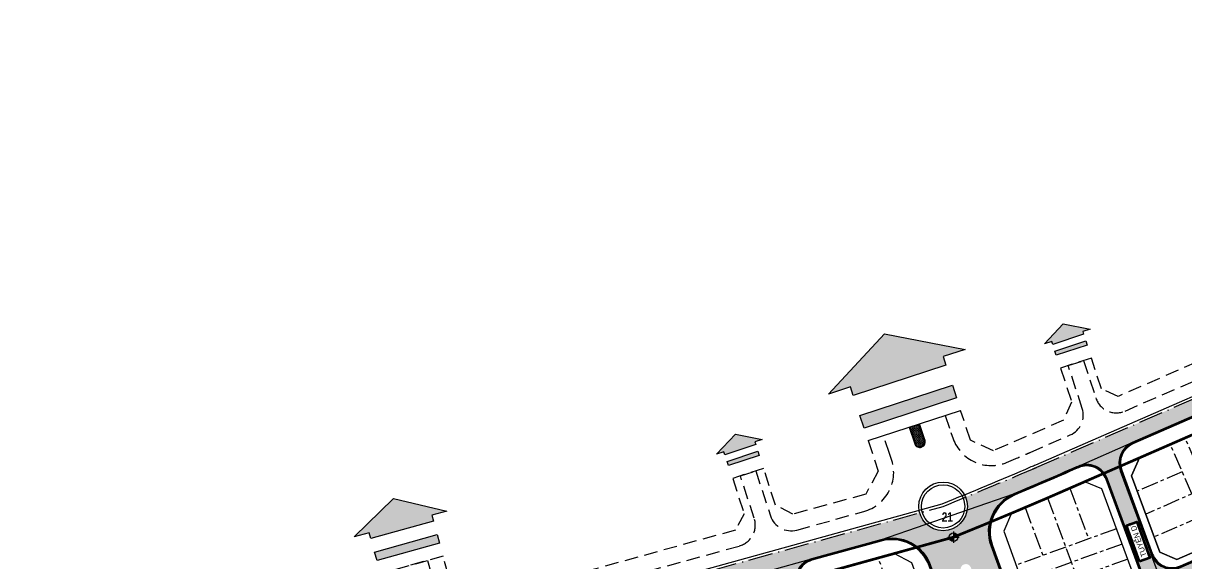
# Model space of a CAD drawing. Header units: millimetres. Extents: x 563079 to 571925, y 2063830 to 2067381.
# Drawn here: x 568262.5 to 568692.7, y 2066424.3 to 2066623.9 of the extents above; entities that cross this region are included whole.
import ezdxf

# ---------------------------------------------------------------- set-up
doc = ezdxf.new("R2010")
doc.units = ezdxf.units.MM
doc.header["$MEASUREMENT"] = 0
doc.set_wipeout_variables(frame=1)
for name, pattern in [('ACAD_ISO10W100', [18.5, 12, -3, 0.5, -3]), ('CENTER', [2, 1.25, -0.25, 0.25, -0.25]), ('DASHEDX2', [1.5, 1, -0.5]), ('HIDDEN', [0.375, 0.25, -0.125])]:
    doc.linetypes.add(name, pattern=pattern)
for name, color, linetype in [('1. HathMduong', 69, 'Continuous'), ('1.Bovia', 2, 'Continuous'), ('BoThamCo', 94, 'Continuous'), ('ChiaLo', 128, 'CENTER'), ('Danranh', 8, 'Continuous'), ('datOlienke', 42, 'Continuous'), ('ghi_chu', 7, 'Continuous'), ('hacth sdd', 8, 'Continuous'), ('hatchViaHe+LogDg', 129, 'Continuous'), ('LogDg', 7, 'Continuous'), ('Nut tim', 7, 'Continuous'), ('QH', 7, 'Continuous'), ('RANHGIOI', 2, 'HIDDEN'), ('TimDg', 222, 'Continuous'), ('ViaHeS', 32, 'Continuous')]:
    doc.layers.add(name, color=color, linetype=linetype)
doc.layers.add('VCC-070', color=5, linetype='Continuous', lineweight=70)
doc.styles.add('ARIALB', font='', dxfattribs={"width": 0.75})
doc.styles.add('avantH', font='', dxfattribs={"height": 10})
doc.styles.get('ARIALB').set_extended_font_data('.VnArialH', bold=True)
doc.styles.get('avantH').set_extended_font_data('.VnAvantH')

# ---------------------------------------------------------------- blocks, each defined once
blk = doc.blocks.new('moc')
at = {"layer": 'QH', "linetype": 'Continuous'}
h = blk.add_hatch(color=7, dxfattribs=at)
h.paths.add_polyline_path([(0, 0), (0.53, 0, 0.414214), (0, 0.53)])
h.paths.add_polyline_path([(-0.53, 0, 0.414214), (0, -0.53), (0, 0)])
for p, q in [((0, 0.71), (0, -0.71)), ((-0.71, 0), (0.71, 0))]:
    blk.add_line(p, q, dxfattribs=at)
blk.add_circle((0, 0), 0.529, dxfattribs=at)
blk = doc.blocks.new('A$C4C7B3C91')
at = {"layer": 'ChiaLo', "ltscale": 5}
for points in [[(322.88, 505.4), (173.07, 440.1)], [(198.16, 429.22), (182.18, 465.89)], [(203.66, 431.62), (187.68, 468.29)], [(186.57, 455.8), (169.95, 448.56)], [(145.02, 449.69), (151.94, 430.92)], [(136.75, 446.09), (166.75, 364.72)], [(128.46, 442.55), (135.01, 424.8)], [(193.77, 439.3), (176.18, 431.64)], [(162.28, 434.66), (125.09, 421.21)], [(164.36, 429.03), (127.13, 415.57)], [(80.96, 404.99), (74.13, 423.88)], [(166.43, 423.4), (129.17, 409.92)]]:
    blk.add_lwpolyline(points, dxfattribs=at)
at = {"layer": 'RANHGIOI', "color": 1, "ltscale": 9, "const_width": 1}
blk.add_lwpolyline([(477.38, 594.56), (136.71, 446.07), (135.87, 445.71, -0.005137), (101.96, 431.58), (-184.51, 352.35, -0.020567), (-225.52, 342.81), (-270.74, 334.22, -0.021218), (-313.72, 327.94), (-430.93, 315.86), (-433.76, 298.6, 0.128574), (-427.72, 234.12), (-422.8, 220.62, 0.039408), (-414.44, 202.3), (-401.47, 178.93), (-354.87, 109.99, -0.11987), (-330, 43.09), (-315.21, -82.46), (-311.77, -103.79), (-306.57, -102.15), (142.22, 48.46, 0.050684), (323.13, 130.35)], format="xyb", dxfattribs=at)

msp = doc.modelspace()

# ---------------------------------------------------------------- hatches: boundary and pattern name
at = {"layer": '1. HathMduong'}
h = msp.add_hatch(dxfattribs=at)
h.set_pattern_fill('CROSS', color=99, scale=5)
h.paths.add_polyline_path([(568837.71617, 2066480.63633, -0.398857654), (568848.39126, 2066476.76394), (568838.53655, 2066496.46754, -0.42973804), (568834.45446, 2066485.21438), (568690.92733, 2066422.65304, -0.425234193), (568679.94984, 2066427.20501), (568687.79657, 2066406.57078, -0.405068957), (568692.16237, 2066417.19159)])
h = msp.add_hatch(dxfattribs=at)
h.set_pattern_fill('CROSS', color=99, scale=5)
h.paths.add_polyline_path([(568698.88295, 2066359.73505), (568739.17099, 2066248.34508, -0.362456844), (568735.5616, 2066238.40813), (568754.8893, 2066249.65292, -0.467936404), (568742.98239, 2066253.97786), (568703.57601, 2066362.9302), (568696.07798, 2066383.66104), (568687.70072, 2066406.82281), (568679.89011, 2066427.36209), (568668.4561, 2066458.37687, -0.397369219), (568672.90032, 2066468.79336), (568652.69913, 2066459.98796, -0.431260953), (568663.73635, 2066455.27891), (568691.31369, 2066380.47528)])
h = msp.add_hatch(dxfattribs=at)
h.set_pattern_fill('CROSS', color=99, scale=5)
h.paths.add_polyline_path([(568457.5075, 2066293.69438, -0.412228392), (568447.37204, 2066299.393), (568453.37994, 2066278.2287, -0.416201523), (568459.11734, 2066288.43314), (568569.42689, 2066318.93975, -0.377115576), (568579.23073, 2066314.18656), (568572.37088, 2066331.73847, -0.337222114), (568566.31991, 2066323.78695)])
h.paths.add_polyline_path([(568587.916, 2066330.63154, -0.414213562), (568577.35185, 2066335.58368), (568584.83452, 2066314.89529, -0.414213562), (568589.78667, 2066325.45944), (568620.81926, 2066336.68345, -0.414213562), (568631.38341, 2066331.73131), (568623.90071, 2066352.41975, -0.414215481), (568618.94859, 2066341.85555)])
h.paths.add_polyline_path([(568687.82937, 2066364.49229, -0.431331274), (568698.8666, 2066359.77984), (568691.31831, 2066380.46261, -0.3964644), (568686.86374, 2066370.07096), (568676.86724, 2066365.71532), (568656.60751, 2066356.8878, -0.433045896), (568645.55393, 2066361.64504), (568653.05189, 2066340.91438, -0.395628713), (568657.5146, 2066351.28363)])
h.paths.add_polyline_path([(568707.13263, 2066378.90427, -0.43308781), (568696.07798, 2066383.66104), (568703.57601, 2066362.9302, -0.395587895), (568708.03765, 2066373.29898), (568715.37705, 2066376.49811), (568735.5725, 2066385.30101), (568763.11175, 2066397.30496), (568783.30721, 2066406.10786), (568810.84646, 2066418.11181), (568831.04191, 2066426.91471), (568858.58116, 2066438.91866, -0.398857654), (568869.25625, 2066435.04627), (568859.40154, 2066454.74987, -0.42973804), (568855.31946, 2066443.49671)])
h = msp.add_hatch(dxfattribs=at)
h.set_pattern_fill('CROSS', color=99, scale=5)
h.paths.add_polyline_path([(568577.35185, 2066335.58368), (568548.63343, 2066414.98552, -0.437020492), (568554.19254, 2066425.74304), (568532.92507, 2066419.86143, -0.391768601), (568542.88225, 2066414.71591), (568554.13982, 2066383.59053), (568561.64487, 2066362.84027), (568571.87902, 2066334.54448, -0.086979892), (568572.37088, 2066331.73847), (568579.38407, 2066313.79422), (568586.45012, 2066294.25773, -0.086979892), (568586.94197, 2066291.45173), (568593.93482, 2066273.56374), (568604.14123, 2066245.34466), (568611.62592, 2066224.65067), (568621.83233, 2066196.43159, -0.391890475), (568617.46725, 2066186.10564), (568637.54621, 2066192.80052, -0.406848616), (568627.17852, 2066197.82093), (568584.83452, 2066314.89529)])
at = {"layer": 'hacth sdd'}
h = msp.add_hatch(dxfattribs=at)
h.set_pattern_fill('CROSS', color=256, scale=0.05, style=0)
h.set_pattern_definition([(0, (568124.4922, 2065856.43456), (0.3175, 0.3175), [0.15875, -0.47625]), (90, (568124.5716, 2065856.3552), (-0.3175, 0.3175), [0.15875, -0.47625])])
edge = h.paths.add_edge_path()
edge.add_line((568593.91889, 2066475.6245), (568590.5918, 2066474.53801))
edge.add_line((568590.5918, 2066474.53801), (568592.61228, 2066468.35083))
edge.add_arc((568594.18077, 2066468.86303), 1.65, 198.0849212, 290.6810188)
edge.add_line((568594.76349, 2066467.31936), (568594.97073, 2066467.39759))
edge.add_arc((568594.38801, 2066468.94127), 1.65, 290.6810187, 379.8729563)
edge.add_line((568595.93975, 2066469.50216), (568595.71658, 2066470.11955))
edge.add_line((568595.71658, 2066470.11955), (568593.91889, 2066475.6245))
at = {"layer": 'hatchViaHe+LogDg'}
for points in [[(568643.10751, 2066506.16009), (568640.38535, 2066505.27115), (568647.31152, 2066512.69776), (568657.26002, 2066510.78291), (568654.53786, 2066509.89396), (568654.8765, 2066508.85694), (568643.44616, 2066505.12308)], [(568568.61717, 2066489.3625), (568560.45068, 2066486.69566), (568581.22919, 2066508.9755), (568611.07469, 2066503.23094), (568602.9082, 2066500.5641), (568603.92414, 2066497.45305), (568569.63312, 2066486.25145)], [(568656.18252, 2066504.81776), (568644.77535, 2066501.09265), (568644.24421, 2066502.63942), (568655.67455, 2066506.37328)], [(568607.84219, 2066485.3355), (568573.62068, 2066474.16015), (568572.02726, 2066478.80048), (568606.31828, 2066490.00207)], [(568521.78552, 2066465.34004), (568519.06335, 2066464.4511), (568525.98952, 2066471.87771), (568535.93802, 2066469.96286), (568533.21586, 2066469.07391), (568533.5545, 2066468.03689), (568522.12416, 2066464.30303)], [(568534.86052, 2066463.99771), (568523.45335, 2066460.2726), (568522.92221, 2066461.81937), (568534.35255, 2066465.55323)], [(568390.4915, 2066435.38517), (568384.97557, 2066433.84368), (568399.45549, 2066448.0858), (568419.16885, 2066443.40172), (568413.65292, 2066441.86023), (568414.24015, 2066439.75892), (568391.07873, 2066433.28386)], [(568416.50143, 2066431.57544), (568393.38706, 2066425.11587), (568392.45916, 2066428.25234), (568415.62058, 2066434.7274)]]:
    msp.add_hatch(color=256, dxfattribs=at).paths.add_polyline_path(points)

# ---------------------------------------------------------------- linework, layer by layer
at = {"layer": '1.Bovia'}
for points in [[(568690.70756, 2066423.15722), (568834.23469, 2066485.71857, 0.42973804), (568838.04464, 2066496.22152), (568823.26258, 2066525.77692, 0.398857654), (568813.29916, 2066529.39115), (568673.12009, 2066468.28918, 0.397369219), (568668.97215, 2066458.56712), (568680.40615, 2066427.55234, 0.431260953)], [(568623.38352, 2066352.23263), (568597.73743, 2066423.13995, 0.391768601), (568579.99555, 2066432.30834), (568554.33914, 2066425.21294, 0.437020492), (568549.15064, 2066415.17258), (568577.86906, 2066335.77075, 0.414213562), (568587.72893, 2066331.14875), (568618.76152, 2066342.37276, 0.414213562)]]:
    msp.add_lwpolyline(points, format="xyb", close=True, dxfattribs=at)
for points in [[(568676.64755, 2066366.21953), (568686.64404, 2066370.57518, 0.397410087), (568690.79298, 2066380.29768), (568663.2203, 2066455.08866, 0.431260953), (568652.91889, 2066459.48378), (568652.49009, 2066459.29687, -0.003775335), (568629.25332, 2066449.26876, -0.003775335)], [(568629.25332, 2066449.26876, 0.398826547), (568621.15233, 2066430.7286), (568646.07114, 2066361.83211, 0.433045896), (568656.38781, 2066357.39202), (568676.64755, 2066366.21953)]]:
    msp.add_lwpolyline(points, format="xyb", dxfattribs=at)
at = {"layer": 'BoThamCo'}
msp.add_lwpolyline([(568590.5918, 2066474.53801), (568592.61228, 2066468.35083, 0.427547821), (568594.76349, 2066467.31936), (568594.97073, 2066467.39759, 0.410088793), (568595.93975, 2066469.50216), (568595.71658, 2066470.11955), (568593.91889, 2066475.6245)], format="xyb", dxfattribs=at)
msp.add_circle((568602.87351, 2066445.17182), 8, dxfattribs=at)
at = {"layer": 'Danranh'}
for points in [[(568690.92733, 2066422.65304), (568834.45446, 2066485.21438, 0.42973804), (568838.53655, 2066496.46754), (568823.75448, 2066526.02295, 0.398857654), (568813.07939, 2066529.89534), (568672.90032, 2066468.79336, 0.397369219), (568668.4561, 2066458.37687), (568679.89011, 2066427.36209, 0.431260953)], [(568623.90073, 2066352.4197), (568598.25464, 2066423.32702, 0.391768601), (568579.84895, 2066432.83844), (568554.19254, 2066425.74304, 0.437020492), (568548.63343, 2066414.98552), (568577.35185, 2066335.58368, 0.414213562), (568587.916, 2066330.63154), (568618.94859, 2066341.85555, 0.414213562)]]:
    msp.add_lwpolyline(points, format="xyb", close=True, dxfattribs=at)
at = {"layer": 'Danranh', "color": 8}
for points in [[(568652.69913, 2066459.98796), (568672.90032, 2066468.79336)], [(568579.84895, 2066432.83844), (568629.03921, 2066449.77537)], [(568532.92507, 2066419.86143), (568554.19254, 2066425.74304)]]:
    msp.add_lwpolyline(points, dxfattribs=at)
at = {"layer": 'Danranh'}
for points in [[(568676.86724, 2066365.71532), (568686.86374, 2066370.07096, 0.397410087), (568691.30903, 2066380.48792), (568663.73635, 2066455.27891, 0.431260953), (568652.69913, 2066459.98796), (568652.26934, 2066459.80062, -0.003775495), (568629.03921, 2066449.77537, -0.003775495)], [(568629.03921, 2066449.77537, 0.398826547), (568620.63512, 2066430.54154), (568645.55393, 2066361.64504, 0.433045896), (568656.60751, 2066356.8878), (568676.86724, 2066365.71532)]]:
    msp.add_lwpolyline(points, format="xyb", dxfattribs=at)
at = {"layer": 'datOlienke'}
msp.add_lwpolyline([(568820.92952, 2066521.05239), (568814.10942, 2066523.52638), (568675.49617, 2066463.10692), (568672.6422, 2066456.4177), (568683.04255, 2066428.20673), (568689.35557, 2066425.51326), (568832.02708, 2066487.70165), (568834.37398, 2066494.1714)], dxfattribs=at)
at = {"layer": 'LogDg', "linetype": 'DASHEDX2', "ltscale": 5}
for points in [[(568603.66252, 2066478.80637), (568605.71192, 2066472.53063), (568606.57076, 2066470.16369, 0.429754229), (568626.52413, 2066461.46905, 0.001078665), (568633.54715, 2066464.46319, 0.0014744), (568635.13864, 2066465.15132), (568649.94644, 2066471.60582, 0.386536015), (568654.35462, 2066481.42284), (568649.17927, 2066497.27094), (568654.88286, 2066499.13349), (568659.40461, 2066485.28685, 0.442443599), (568670.20599, 2066480.43666), (568809.09825, 2066540.97773, 0.414213562)], [(568242.73407, 2066356.40972), (568275.89953, 2066362.70397, 0.020567429), (568315.46598, 2066371.91319), (568397.717, 2066394.66008, 0.41500412), (568404.6825, 2066406.98978), (568400.5114, 2066421.91527), (568412.06858, 2066425.14505), (568416.26292, 2066410.13641, 0.413423446), (568428.5594, 2066403.18969), (568527.51231, 2066430.55556, 0.427701623), (568532.98469, 2066440.74954), (568527.85727, 2066456.45089), (568533.56086, 2066458.31344), (568539.00149, 2066441.65297, 0.400852928), (568548.73866, 2066436.42581), (568573.58379, 2066443.29684, 0.437327108), (568583.68601, 2066462.8705), (568583.01841, 2066464.71038), (568580.84818, 2066471.35614)]]:
    msp.add_lwpolyline(points, format="xyb", dxfattribs=at)
at = {"layer": 'LogDg'}
for points in [[(568690.82744, 2066422.88221), (568834.35457, 2066485.44356, 0.42973804), (568838.31295, 2066496.35571), (568823.53089, 2066525.91112, 0.398857654), (568813.17929, 2066529.66616), (568673.00022, 2066468.56419, 0.397369219), (568668.69067, 2066458.46335), (568680.12467, 2066427.44857, 0.431260953)], [(568623.66564, 2066352.33467), (568598.01955, 2066423.24199, 0.391768601), (568579.91559, 2066432.59749), (568554.25918, 2066425.50209, 0.437020492), (568548.86852, 2066415.07055), (568577.58694, 2066335.66872, 0.414213562), (568587.83097, 2066330.86664), (568618.86356, 2066342.09065, 0.414213562)]]:
    msp.add_lwpolyline(points, format="xyb", close=True, dxfattribs=at)
at = {"layer": 'LogDg', "ltscale": 0.75}
for points in [[(568643.10751, 2066506.16009), (568640.38535, 2066505.27115), (568647.31152, 2066512.69776), (568657.26002, 2066510.78291), (568654.53786, 2066509.89396), (568654.8765, 2066508.85694), (568643.44616, 2066505.12308)], [(568656.18252, 2066504.81776), (568644.77535, 2066501.09265), (568644.24421, 2066502.63942), (568655.67455, 2066506.37328)], [(568521.78552, 2066465.34004), (568519.06335, 2066464.4511), (568525.98952, 2066471.87771), (568535.93802, 2066469.96286), (568533.21586, 2066469.07391), (568533.5545, 2066468.03689), (568522.12416, 2066464.30303)], [(568534.86052, 2066463.99771), (568523.45335, 2066460.2726), (568522.92221, 2066461.81937), (568534.35255, 2066465.55323)], [(568390.4915, 2066435.38517), (568384.97557, 2066433.84368), (568399.45549, 2066448.0858), (568419.16885, 2066443.40172), (568413.65292, 2066441.86023), (568414.24015, 2066439.75892), (568391.07873, 2066433.28386)], [(568416.50143, 2066431.57544), (568393.38706, 2066425.11587), (568392.45916, 2066428.25234), (568415.62058, 2066434.7274)]]:
    msp.add_lwpolyline(points, close=True, dxfattribs=at)
at = {"layer": 'LogDg', "ltscale": 0.75, "elevation": 0}
for points in [[(568568.61717, 2066489.3625), (568560.45068, 2066486.69566), (568581.22919, 2066508.9755), (568611.07469, 2066503.23094), (568602.9082, 2066500.5641), (568603.92414, 2066497.45305), (568569.63312, 2066486.25145)], [(568607.84219, 2066485.3355), (568573.62068, 2066474.16015), (568572.02726, 2066478.80048), (568606.31828, 2066490.00207)]]:
    msp.add_lwpolyline(points, close=True, dxfattribs=at)
at = {"layer": 'LogDg'}
for points in [[(568590.35415, 2066474.46041), (568592.37463, 2066468.27322, 0.427547821), (568594.85178, 2066467.08547), (568595.05902, 2066467.1637, 0.410088793), (568596.17486, 2066469.58714), (568595.95302, 2066470.20087), (568594.15654, 2066475.70211)], [(568676.76738, 2066365.94451), (568686.76388, 2066370.30015, 0.397410087), (568691.07446, 2066380.40145), (568663.50178, 2066455.19243, 0.431260953), (568652.79902, 2066459.75879), (568652.36968, 2066459.57164, -0.003775422), (568629.13653, 2066449.54509)], [(568629.13653, 2066449.54509, 0.398826547), (568620.87022, 2066430.62657), (568645.78902, 2066361.73007, 0.433045896), (568656.50764, 2066357.11699), (568676.76738, 2066365.94451)]]:
    msp.add_lwpolyline(points, format="xyb", dxfattribs=at)
msp.add_circle((568602.87351, 2066445.17182), 9, dxfattribs=at)
at = {"layer": 'ViaHeS'}
msp.add_line((568575.14459, 2066469.49359, 0), (568609.3661, 2066480.66893), dxfattribs=at)
at = {"layer": 'ViaHeS', "linetype": 'DASHEDX2', "ltscale": 5, "elevation": 0}
msp.add_lwpolyline([(568806.70079, 2066546.47793), (568667.61213, 2066485.85125), (568661.4765, 2066488.60636), (568657.73465, 2066500.06477), (568646.32748, 2066496.33966), (568650.42584, 2066483.78954), (568647.39447, 2066477.03867), (568621.55932, 2066465.77752), (568612.96944, 2066469.63467), (568609.3661, 2066480.66893)], dxfattribs=at)
at = {"layer": 'ViaHeS'}
for points in [[(568814.10942, 2066523.52638), (568820.92952, 2066521.05239), (568834.37398, 2066494.1714), (568832.02708, 2066487.70165), (568689.35557, 2066425.51326), (568683.04255, 2066428.20673), (568672.6422, 2066456.4177), (568675.49617, 2066463.10692)], [(568584.7248, 2066427.70227), (568555.69489, 2066419.67392), (568552.57639, 2066413.63927), (568580.40809, 2066336.68908), (568586.8106, 2066333.68778), (568615.02205, 2066343.89143), (568618.02335, 2066350.29394), (568591.24452, 2066424.33311)]]:
    msp.add_lwpolyline(points, close=True, dxfattribs=at)
at = {"layer": 'ViaHeS', "linetype": 'DASHEDX2', "ltscale": 5, "elevation": 0}
msp.add_lwpolyline([(568575.14459, 2066469.49359), (568578.824, 2066458.22639), (568574.25023, 2066449.70637), (568547.22271, 2066442.23178), (568540.85147, 2066445.65202), (568536.41265, 2066459.24472), (568525.00548, 2066455.51961), (568529.27346, 2066442.45007), (568526.00648, 2066436.36434), (568427.93431, 2066409.24204), (568421.76946, 2066412.72478), (568417.84717, 2066426.75995), (568394.73281, 2066420.30037), (568398.63767, 2066406.32758), (568395.1643, 2066400.17934), (568313.86669, 2066377.69612, -0.020567429), (568274.7808, 2066368.59875), (568241.23446, 2066362.23221)], format="xyb", dxfattribs=at)
at = {"layer": 'ViaHeS'}
msp.add_lwpolyline([(568640.64208, 2066447.92046, -0.001888304), (568628.21403, 2066442.64574), (568625.30197, 2066436.01423), (568651.47829, 2066363.64091), (568657.76268, 2066360.93624), (568685.30836, 2066372.93837), (568688.16262, 2066379.62694), (568661.62337, 2066451.61475), (568655.31034, 2066454.30822), (568642.33101, 2066448.65072, -0.0014744)], format="xyb", close=True, dxfattribs=at)

# ---------------------------------------------------------------- block references
at = {"layer": 'Nut tim'}
msp.add_blockref('A$C4C7B3C91', (568504.77657, 2066002.21356), dxfattribs=at)
at = {"layer": 'QH', "xscale": 3, "yscale": 3, "zscale": 3}
msp.add_blockref('moc', (568606.73781, 2066433.79007), dxfattribs=at)

# ---------------------------------------------------------------- texts
at = {"layer": 'QH', "style": 'ARIALB', "width": 0.75}
msp.add_text('21', height=3.5, dxfattribs=at).set_placement((568602.39325, 2066439.48992, -2.25125))

# ---------------------------------------------------------------- next in the draw order: wipeouts: each hides what was drawn before it
msp.add_wipeout([(568670.75364, 2066438.14594), (568674.50817, 2066439.50389), (568679.33757, 2066426.15136), (568675.58304, 2066424.79341)]).dxf.layer = 'ViaHeS'

# ---------------------------------------------------------------- next in the draw order: hatches: boundary and pattern name
at = {"layer": '1. HathMduong'}
h = msp.add_hatch(dxfattribs=at)
h.set_pattern_fill('CROSS', color=99, scale=5)
edge = h.paths.add_edge_path()
edge.add_arc((568602.87351, 2066445.17182), 9, 195.4591472, 235.1682007)
edge.add_line((568597.73298, 2066437.78433), (568318.59792, 2066360.58826))
edge.add_arc((568183.79069, 2066848.0409), 505.75, 280.745981, 285.4590241, ccw=False)
edge.add_line((568278.09036, 2066351.16), (568232.87207, 2066342.57832))
edge.add_arc((568138.57239, 2066839.45923), 505.75, 275.8838263, 280.745981, ccw=False)
edge.add_line((568190.41771, 2066336.37362), (568076.15814, 2066324.59866))
edge.add_line((568076.15814, 2066324.59866), (568076.18892, 2066330.38226))
edge.add_line((568076.18892, 2066330.38226), (568189.82826, 2066342.09333))
edge.add_arc((568138.57239, 2066839.45923), 500, 275.8838263, 280.745981)
edge.add_line((568231.79995, 2066348.22749), (568277.01825, 2066356.80916))
edge.add_arc((568183.79069, 2066848.0409), 500, 280.745981, 285.4590241)
edge.add_line((568317.06526, 2066366.13024), (568594.19912, 2066442.77286))
edge = h.paths.add_edge_path()
edge.add_arc((568602.87351, 2066445.17182), 9, 342.4610456, 360)
edge.add_arc((568602.87351, 2066445.17173), 9, 0.0005936, 22.2042362)
edge.add_arc((567936.08899, 2068090.67588), 1775.46762, 292.34901338, 293.21376438)
edge.add_arc((568517.6633, 2066734.66112), 300, 293.2137644, 293.5516718)
edge.add_line((568637.53608, 2066459.6511), (568976.95228, 2066607.59758))
edge.add_line((568976.95228, 2066607.59758), (569005.3844, 2066622.56932))
edge.add_line((569005.3844, 2066622.56932), (569008.16099, 2066617.53293))
edge.add_line((569008.16099, 2066617.53293), (568979.44398, 2066602.41117))
edge.add_line((568979.44398, 2066602.41117), (568639.83365, 2066454.38007))
edge.add_arc((568517.6633, 2066734.66112), 305.74999, 293.2137644, 293.5516718, ccw=False)
edge.add_arc((567936.08899, 2068090.67589), 1781.21762, 292.28164873, 293.21376432, ccw=False)
h = msp.add_hatch(dxfattribs=at)
h.set_pattern_fill('CROSS', color=99, scale=5)
h.paths.add_polyline_path([(568694.22346, 2066192.53511, -0.414213562), (568696.78447, 2066191.33459), (568698.30369, 2066187.13418), (568721.49174, 2066123.02293, -0.414213562), (568720.29122, 2066120.46193, -0.414213562), (568717.73022, 2066121.66245), (568693.02294, 2066189.9741, -0.414213562)], flags=16)
h.paths.add_polyline_path([(568679.63089, 2066227.00098), (568642.93299, 2066328.4648, -1.000007398), (568646.6945, 2066329.82531), (568683.39241, 2066228.36147, -1.000000021)], flags=16)
h.paths.add_polyline_path([(568630.24283, 2066363.55104), (568609.40688, 2066421.15909, -0.999999917), (568613.16701, 2066422.52345), (568634.00436, 2066364.91153, -1)], flags=16)
edge = h.paths.add_edge_path()
edge.add_arc((568739.44348, 2066067.27369), 25, 56.2513885, 171.5148908)
edge.add_line((568714.71713, 2066070.9625), (568684.21166, 2066057.45507))
edge.add_arc((568674.96222, 2066075.46925), 20.25, 297.178373, 352.7565526)
edge.add_arc((568739.44348, 2066067.27369), 44.75, 139.295632, 172.7565526, ccw=False)
edge.add_arc((568690.16798, 2066109.66384), 20.25, 319.295632, 379.8842789)
edge.add_line((568709.21071, 2066116.5513), (568598.25464, 2066423.32702))
edge.add_arc((568583.91383, 2066418.14017), 15.25, 19.8842789, 105.4590241)
edge.add_line((568579.84895, 2066432.83844), (568596.68637, 2066438.63581))
edge.add_arc((568602.87351, 2066445.17182), 9, 226.5706866, 351.4279992)
edge.add_line((568611.77297, 2066443.83035), (568629.03921, 2066449.77537))
edge.add_arc((568634.97594, 2066435.72839), 15.25, 112.9105756, 199.8842789)
edge.add_line((568620.63512, 2066430.54154), (568731.34046, 2066124.45902))
edge.add_arc((568750.38319, 2066131.34648), 20.25, 199.8842789, 260.3108214)
edge.add_arc((568739.44348, 2066067.27369), 44.75, 55.009724, 80.3108194, ccw=False)
edge.add_arc((568776.71691, 2066120.5249), 20.25, 235.0097262, 290.5878833)
edge.add_line((568783.83769, 2066101.56819), (568753.33223, 2066088.06077))

# ---------------------------------------------------------------- next in the draw order: linework, layer by layer
at = {"layer": '1.Bovia'}
msp.add_lwpolyline([(568078.92173, 2066331.66919), (568189.72575, 2066343.08806, 0.021218336), (568231.6135, 2066349.20995), (568276.83179, 2066357.79162, 0.020567429), (568316.79871, 2066367.09406), (568602.55137, 2066446.12025, 0.00503238), (568635.51795, 2066459.86797, 0.0014744), (568637.13651, 2066460.5678), (568976.51894, 2066608.49956), (569005.80345, 2066623.92015)], format="xyb", dxfattribs=at)
at = {"layer": 'Danranh', "color": 8}
for points in [[(568765.1048, 2066103.9351, 0.110847538), (568746.97505, 2066111.38534, -0.269944957), (568731.34046, 2066124.45902), (568620.63512, 2066430.54154, -0.398826547), (568629.03921, 2066449.77537)], [(568579.84895, 2066432.83844, -0.391768601), (568598.25464, 2066423.32702), (568709.21071, 2066116.5513, -0.270703958), (568705.5192, 2066096.45768, 0.147047127), (568695.05062, 2066072.91602, -0.247373943), (568684.21166, 2066057.45507), (568783.83769, 2066101.56819, -0.247373839)]]:
    msp.add_lwpolyline(points, format="xyb", dxfattribs=at)
msp.add_lwpolyline([(568687.70072, 2066406.82281), (568679.89011, 2066427.36209)], dxfattribs=at)
at = {"layer": 'TimDg', "linetype": 'ACAD_ISO10W100', "ltscale": 0.75}
msp.add_lwpolyline([(568079.02424, 2066330.67446), (568189.82826, 2066342.09333, 0.021218336), (568231.79995, 2066348.22749), (568277.01825, 2066356.80916, 0.020567429), (568317.06526, 2066366.13024), (568602.87349, 2066445.1718, 0.005040502), (568635.91211, 2066458.94892, 0.0014744), (568637.53608, 2066459.6511), (568976.95228, 2066607.59758), (569005.3844, 2066622.56932)], format="xyb", dxfattribs=at)
at = {"layer": 'VCC-070', "elevation": 0}
msp.add_lwpolyline([(568675.58304, 2066424.79341), (568670.75364, 2066438.14594), (568674.50817, 2066439.50389), (568679.33757, 2066426.15136)], close=True, dxfattribs=at)

# ---------------------------------------------------------------- next in the draw order: texts
at = {"layer": 'ghi_chu', "style": 'avantH'}
msp.add_text('tuyÕn d7', height=2, rotation=109.8842788, dxfattribs=at).set_placement((568678.23883, 2066426.90943, 0))

doc.saveas('drawing.dxf')
